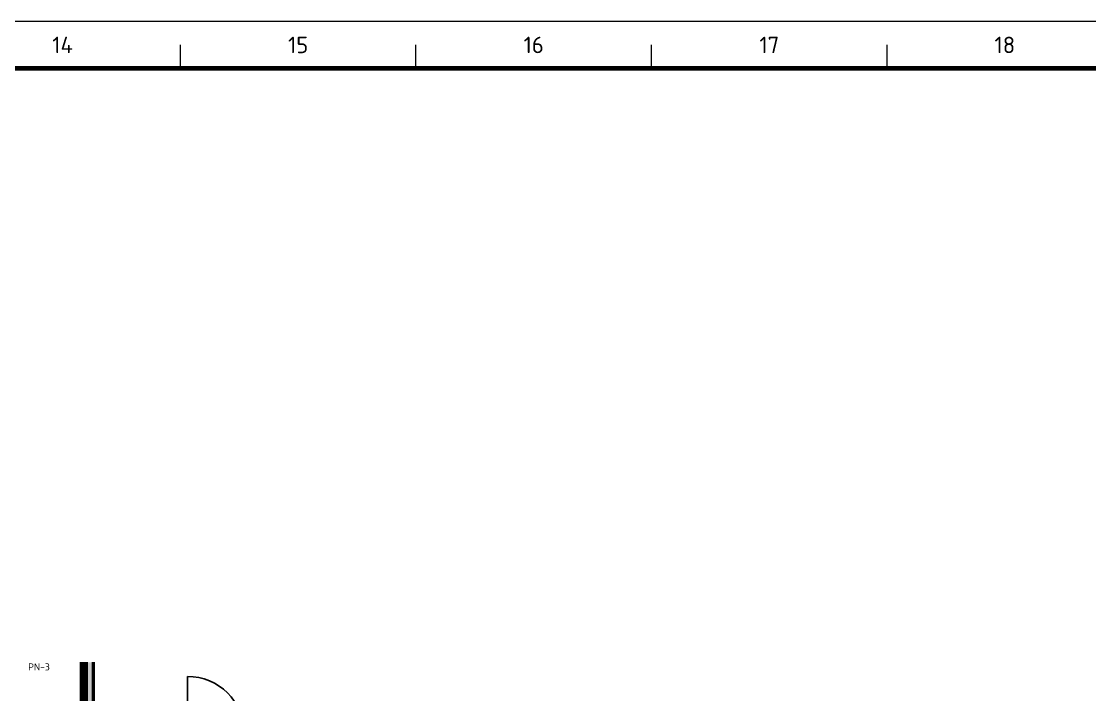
# Model space of a CAD drawing. Header units: millimetres. Extents: x 0 to 1189, y 0 to 841.
# Drawn here: x 660.8 to 887.5, y 698.1 to 841 of the extents above; entities that cross this region are included whole.
import ezdxf
from ezdxf.enums import TextEntityAlignment as Align

# ---------------------------------------------------------------- set-up
doc = ezdxf.new("R2010")
doc.units = ezdxf.units.MM
for name, color, linetype, lineweight in [('06-TEXTO', 7, 'CONTINUOUS', 25), ('07-RECUADRO', 7, 'CONTINUOUS', 70), ('08-FINA', 5, 'CONTINUOUS', 18), ('A-ABERTURA', 7, 'CONTINUOUS', 25), ('A-MURO', 7, 'CONTINUOUS', 50), ('A-TABIQUE', 7, 'CONTINUOUS', 50), ('A-TEXTO', 7, 'CONTINUOUS', 18)]:
    doc.layers.add(name, color=color, linetype=linetype, lineweight=lineweight)
doc.styles.add('ISO3098', font='isocpeur.ttf')

msp = doc.modelspace()

# ---------------------------------------------------------------- hatches: boundary and pattern name
at = {"layer": 'A-MURO', "true_color": 0x464646}
h = msp.add_hatch(color=7, dxfattribs=at)
h.dxf.hatch_style = 1
h.paths.add_polyline_path([(696, 692), (696, 690), (672, 690), (672, 692), (674, 692), (674, 705), (676, 705), (676, 692)])
at = {"layer": 'A-TABIQUE', "true_color": 0x6e6e6e}
h = msp.add_hatch(color=7, dxfattribs=at)
h.dxf.hatch_style = 1
h.paths.add_polyline_path([(674.5, 691.5), (654.5, 691.5), (653.5, 691.5), (604.5, 691.5), (603.5, 691.5), (560.5, 691.5), (559.531, 691.5), (559.531, 705), (560.5, 705), (560.5, 692.5), (603.5, 692.5), (603.5, 702), (604.5, 702), (604.5, 692.5), (653.5, 692.5), (653.5, 701.8), (654.5, 701.8), (654.5, 692.5), (673.5, 692.5), (673.5, 705), (674.5, 705)])

# ---------------------------------------------------------------- linework, layer by layer
at = {"layer": '07-RECUADRO'}
msp.add_lwpolyline([(25, 10), (1179, 10), (1179, 831), (25, 831)], close=True, dxfattribs=at)
at = {"layer": '08-FINA'}
for p, q in [((694.5, 831), (694.5, 836)), ((744.5, 831), (744.5, 836)), ((794.5, 831), (794.5, 836)), ((844.5, 831), (844.5, 836))]:
    msp.add_line(p, q, dxfattribs=at)
msp.add_lwpolyline([(0, 0), (1189, 0), (1189, 841), (0, 841)], close=True, dxfattribs=at)
at = {"layer": 'A-ABERTURA'}
msp.add_line((696, 690), (696, 702), dxfattribs=at)
msp.add_arc((696, 690), 12, 0, 90, dxfattribs=at)
at = {"layer": 'A-MURO'}
for points in [[(676, 692), (696, 692), (696, 690), (672, 690), (672, 692), (674, 692), (674, 705)], [(676, 705), (676, 692)]]:
    msp.add_lwpolyline(points, dxfattribs=at)
at = {"layer": 'A-TABIQUE'}
for points in [[(674.5, 705), (674.5, 691.5), (654.5, 691.5), (653.5, 691.5), (604.5, 691.5), (603.5, 691.5), (560.5, 691.5), (559.5, 691.5), (480.5, 691.5), (479.5, 691.5), (437.5, 691.5)], [(560.5, 705), (560.5, 692.5), (603.5, 692.5), (603.5, 702), (604.5, 702), (604.5, 692.5), (653.5, 692.5), (653.5, 701.8), (654.5, 701.8), (654.5, 692.5), (673.5, 692.5), (673.5, 705)]]:
    msp.add_lwpolyline(points, dxfattribs=at)

# ---------------------------------------------------------------- texts
at = {"layer": '06-TEXTO', "style": 'ISO3098'}
for s, p in [('14', (669.5, 836)), ('15', (719.5, 836)), ('16', (769.5, 836)), ('17', (819.5, 836)), ('18', (869.5, 836))]:
    msp.add_text(s, height=3.5, dxfattribs=at).set_placement(p, align=Align.MIDDLE_CENTER)
at = {"layer": 'A-TEXTO', "style": 'ISO3098'}
msp.add_text('PN-3', height=1.5, dxfattribs=at).set_placement((664.5, 704), align=Align.MIDDLE_CENTER)

doc.saveas('drawing.dxf')
